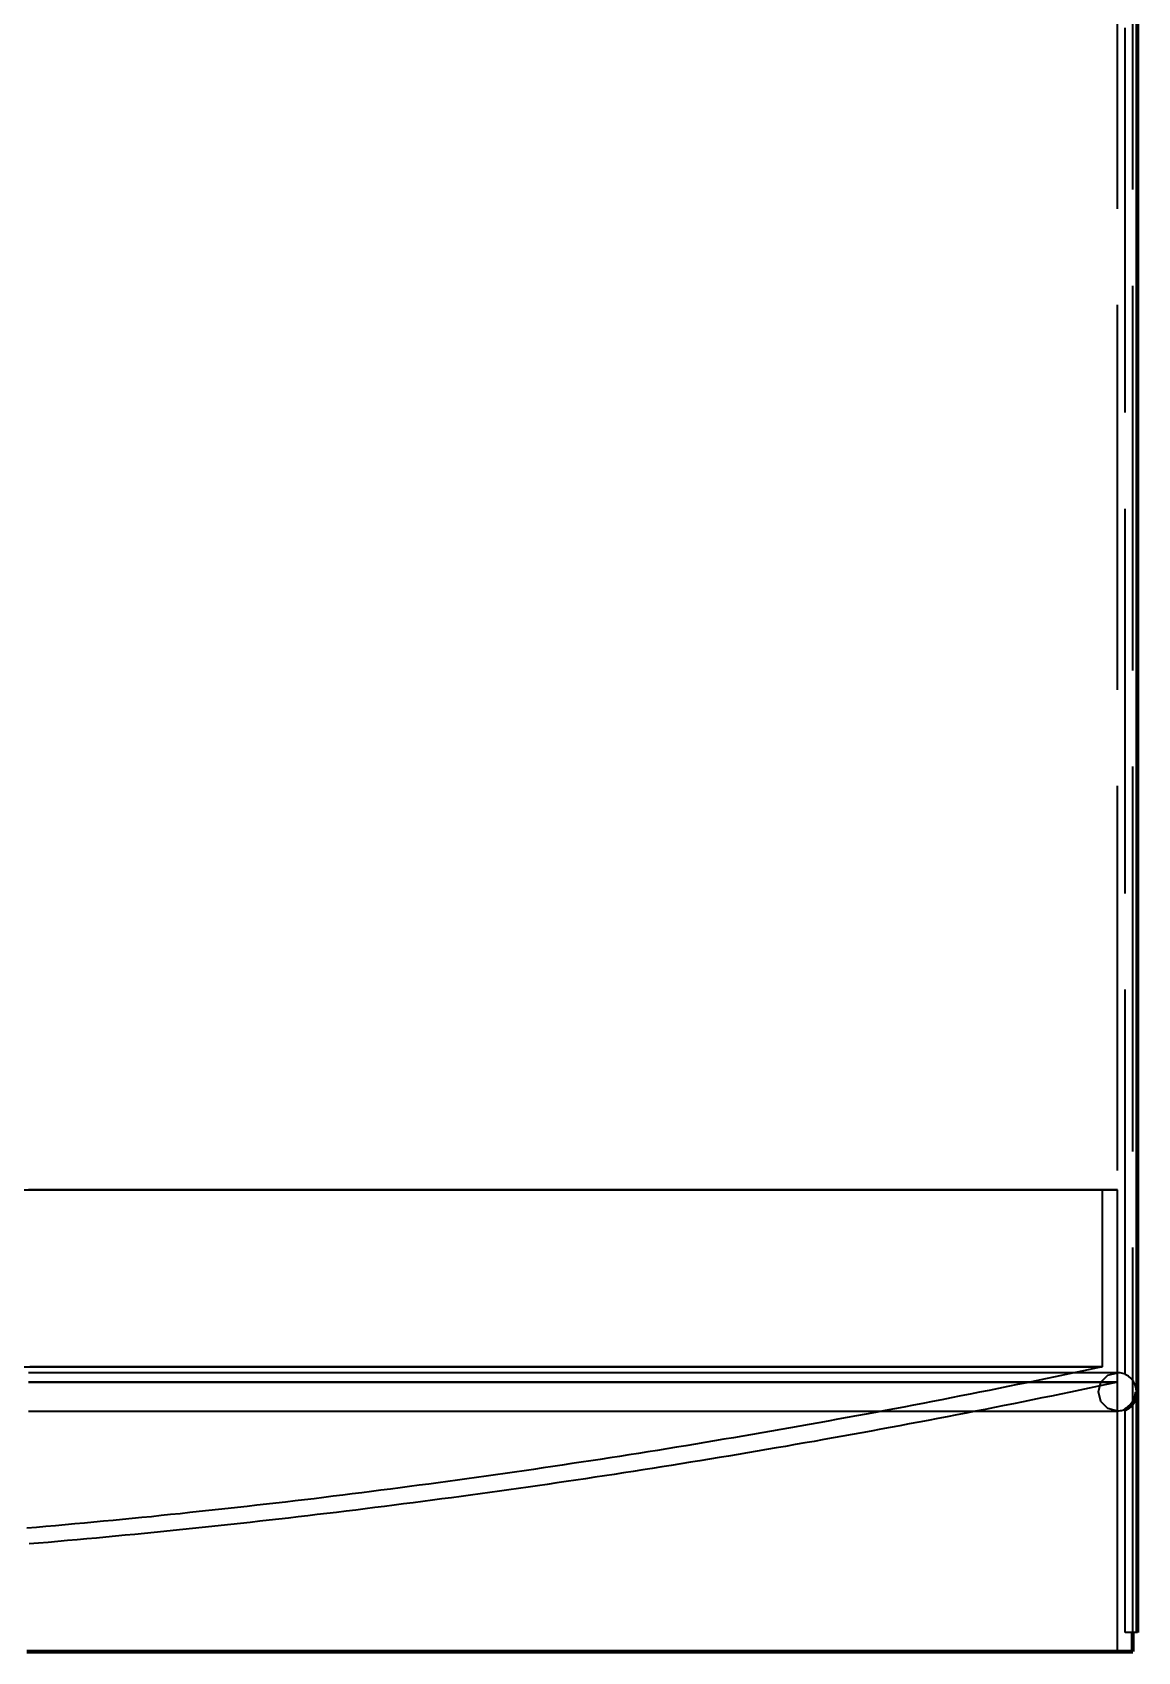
# Model space of a CAD drawing. Header units: millimetres. Extents: x 0 to 2208, y 0 to 420.
# Drawn here: x 196.38 to 207.88, y 123.34 to 140.17 of the extents above; entities that cross this region are included whole.
import ezdxf

# ---------------------------------------------------------------- set-up
doc = ezdxf.new("R2010")
doc.units = ezdxf.units.MM
doc.linetypes.add('IRAM-E-TRAZOS', pattern=[5, 4, -1])
doc.layers.add('01-VISIBLE', color=7, linetype='CONTINUOUS', lineweight=70)
doc.layers.add('02-OCULTA', color=4, linetype='IRAM-E-TRAZOS', lineweight=35)

msp = doc.modelspace()

# ---------------------------------------------------------------- linework, layer by layer
at = {"layer": '01-VISIBLE'}
for p, q in [((207.875, 123.535), (207.875, 147.502)), ((207.827, 123.335), (207.827, 123.535))]:
    msp.add_line(p, q, dxfattribs=at)
for points in [[(207.747, 125.853), (207.78, 125.872), (207.809, 125.897), (207.833, 125.927), (207.85, 125.961), (207.861, 125.997), (207.865, 126.035)], [(196.327, 123.335), (196.427, 123.335), (196.527, 123.335), (196.627, 123.335), (196.727, 123.335), (196.827, 123.335), (196.927, 123.335), (197.027, 123.335), (197.127, 123.335), (197.227, 123.335), (197.327, 123.335), (197.427, 123.335), (197.527, 123.335), (197.627, 123.335), (197.727, 123.335), (197.827, 123.335), (197.927, 123.335), (198.027, 123.335), (198.127, 123.335), (198.227, 123.335), (198.327, 123.335), (198.427, 123.335), (198.527, 123.335), (198.627, 123.335), (198.727, 123.335), (198.827, 123.335), (198.927, 123.335), (199.027, 123.335), (199.127, 123.335), (199.227, 123.335), (199.327, 123.335), (199.427, 123.335), (199.527, 123.335), (199.627, 123.335), (199.727, 123.335), (199.827, 123.335), (199.927, 123.335), (200.027, 123.335), (200.127, 123.335), (200.227, 123.335), (200.327, 123.335), (200.427, 123.335), (200.527, 123.335), (200.627, 123.335), (200.727, 123.335), (200.827, 123.335), (200.927, 123.335), (201.027, 123.335), (201.127, 123.335), (201.227, 123.335), (201.327, 123.335), (201.427, 123.335), (201.527, 123.335), (201.627, 123.335), (201.727, 123.335), (201.827, 123.335), (201.927, 123.335), (202.027, 123.335), (202.127, 123.335), (202.227, 123.335), (202.327, 123.335), (202.427, 123.335), (202.527, 123.335), (202.627, 123.335), (202.727, 123.335), (202.827, 123.335), (202.927, 123.335), (203.027, 123.335), (203.127, 123.335), (203.227, 123.335), (203.327, 123.335), (203.427, 123.335), (203.527, 123.335), (203.627, 123.335), (203.727, 123.335), (203.827, 123.335), (203.927, 123.335), (204.027, 123.335), (204.127, 123.335), (204.227, 123.335), (204.327, 123.335), (204.427, 123.335), (204.527, 123.335), (204.627, 123.335), (204.727, 123.335), (204.827, 123.335), (204.927, 123.335), (205.027, 123.335), (205.127, 123.335), (205.227, 123.335), (205.327, 123.335), (205.427, 123.335), (205.527, 123.335), (205.627, 123.335), (205.727, 123.335), (205.827, 123.335), (205.927, 123.335), (206.027, 123.335), (206.127, 123.335), (206.227, 123.335), (206.327, 123.335), (206.427, 123.335), (206.527, 123.335), (206.627, 123.335), (206.727, 123.335), (206.827, 123.335), (206.927, 123.335), (207.027, 123.335), (207.127, 123.335), (207.227, 123.335), (207.327, 123.335), (207.427, 123.335), (207.527, 123.335), (207.627, 123.335), (207.727, 123.335), (207.827, 123.335)]]:
    msp.add_lwpolyline(points, dxfattribs=at)
at = {"layer": '02-OCULTA'}
for p, q in [((207.667, 123.335), (207.667, 217.535)), ((207.747, 126.217), (207.747, 217.335)), ((207.747, 126.217), (207.747, 217.335)), ((207.827, 123.535), (207.827, 217.335)), ((207.875, 123.535), (207.875, 217.335)), ((207.507, 128.135), (207.507, 126.295)), ((207.667, 126.135), (207.667, 128.135)), ((207.747, 123.535), (207.747, 125.853)), ((207.747, 123.535), (207.747, 125.853)), ((207.875, 123.535), (207.747, 123.535)), ((207.875, 123.535), (207.747, 123.535))]:
    msp.add_line(p, q, dxfattribs=at)
for points in [[(196.289, 128.135), (196.389, 128.135), (196.489, 128.135), (196.589, 128.135), (196.69, 128.135), (196.79, 128.135), (196.89, 128.135), (196.99, 128.135), (197.09, 128.135), (197.19, 128.135), (197.291, 128.135), (197.391, 128.135), (197.491, 128.135), (197.591, 128.135), (197.691, 128.135), (197.791, 128.135), (197.892, 128.135), (197.992, 128.135), (198.092, 128.135), (198.192, 128.135), (198.292, 128.135), (198.392, 128.135), (198.493, 128.135), (198.593, 128.135), (198.693, 128.135), (198.793, 128.135), (198.893, 128.135), (198.993, 128.135), (199.093, 128.135), (199.194, 128.135), (199.294, 128.135), (199.394, 128.135), (199.494, 128.135), (199.594, 128.135), (199.694, 128.135), (199.795, 128.135), (199.895, 128.135), (199.995, 128.135), (200.095, 128.135), (200.195, 128.135), (200.295, 128.135), (200.396, 128.135), (200.496, 128.135), (200.596, 128.135), (200.696, 128.135), (200.796, 128.135), (200.896, 128.135), (200.997, 128.135), (201.097, 128.135), (201.197, 128.135), (201.297, 128.135), (201.397, 128.135), (201.497, 128.135), (201.598, 128.135), (201.698, 128.135), (201.798, 128.135), (201.898, 128.135), (201.998, 128.135), (202.098, 128.135), (202.198, 128.135), (202.299, 128.135), (202.399, 128.135), (202.499, 128.135), (202.599, 128.135), (202.699, 128.135), (202.799, 128.135), (202.9, 128.135), (203, 128.135), (203.1, 128.135), (203.2, 128.135), (203.3, 128.135), (203.4, 128.135), (203.501, 128.135), (203.601, 128.135), (203.701, 128.135), (203.801, 128.135), (203.901, 128.135), (204.001, 128.135), (204.102, 128.135), (204.202, 128.135), (204.302, 128.135), (204.402, 128.135), (204.502, 128.135), (204.602, 128.135), (204.702, 128.135), (204.803, 128.135), (204.903, 128.135), (205.003, 128.135), (205.103, 128.135), (205.203, 128.135), (205.303, 128.135), (205.404, 128.135), (205.504, 128.135), (205.604, 128.135), (205.704, 128.135), (205.804, 128.135), (205.904, 128.135), (206.005, 128.135), (206.105, 128.135), (206.205, 128.135), (206.305, 128.135), (206.405, 128.135), (206.505, 128.135), (206.606, 128.135), (206.706, 128.135), (206.806, 128.135), (206.906, 128.135), (207.006, 128.135), (207.106, 128.135), (207.207, 128.135), (207.307, 128.135), (207.407, 128.135), (207.507, 128.135)], [(196.343, 128.135), (196.443, 128.135), (196.543, 128.135), (196.644, 128.135), (196.744, 128.135), (196.844, 128.135), (196.944, 128.135), (197.044, 128.135), (197.145, 128.135), (197.245, 128.135), (197.345, 128.135), (197.445, 128.135), (197.546, 128.135), (197.646, 128.135), (197.746, 128.135), (197.846, 128.135), (197.946, 128.135), (198.047, 128.135), (198.147, 128.135), (198.247, 128.135), (198.347, 128.135), (198.447, 128.135), (198.548, 128.135), (198.648, 128.135), (198.748, 128.135), (198.848, 128.135), (198.948, 128.135), (199.049, 128.135), (199.149, 128.135), (199.249, 128.135), (199.349, 128.135), (199.45, 128.135), (199.55, 128.135), (199.65, 128.135), (199.75, 128.135), (199.85, 128.135), (199.951, 128.135), (200.051, 128.135), (200.151, 128.135), (200.251, 128.135), (200.351, 128.135), (200.452, 128.135), (200.552, 128.135), (200.652, 128.135), (200.752, 128.135), (200.853, 128.135), (200.953, 128.135), (201.053, 128.135), (201.153, 128.135), (201.253, 128.135), (201.354, 128.135), (201.454, 128.135), (201.554, 128.135), (201.654, 128.135), (201.754, 128.135), (201.855, 128.135), (201.955, 128.135), (202.055, 128.135), (202.155, 128.135), (202.256, 128.135), (202.356, 128.135), (202.456, 128.135), (202.556, 128.135), (202.656, 128.135), (202.757, 128.135), (202.857, 128.135), (202.957, 128.135), (203.057, 128.135), (203.157, 128.135), (203.258, 128.135), (203.358, 128.135), (203.458, 128.135), (203.558, 128.135), (203.658, 128.135), (203.759, 128.135), (203.859, 128.135), (203.959, 128.135), (204.059, 128.135), (204.16, 128.135), (204.26, 128.135), (204.36, 128.135), (204.46, 128.135), (204.56, 128.135), (204.661, 128.135), (204.761, 128.135), (204.861, 128.135), (204.961, 128.135), (205.061, 128.135), (205.162, 128.135), (205.262, 128.135), (205.362, 128.135), (205.462, 128.135), (205.563, 128.135), (205.663, 128.135), (205.763, 128.135), (205.863, 128.135), (205.963, 128.135), (206.064, 128.135), (206.164, 128.135), (206.264, 128.135), (206.364, 128.135), (206.464, 128.135), (206.565, 128.135), (206.665, 128.135), (206.765, 128.135), (206.865, 128.135), (206.966, 128.135), (207.066, 128.135), (207.166, 128.135), (207.266, 128.135), (207.366, 128.135), (207.467, 128.135), (207.567, 128.135), (207.667, 128.135)], [(207.667, 128.135), (207.567, 128.135), (207.467, 128.135), (207.366, 128.135), (207.266, 128.135), (207.166, 128.135), (207.066, 128.135), (206.966, 128.135), (206.865, 128.135), (206.765, 128.135), (206.665, 128.135), (206.565, 128.135), (206.464, 128.135), (206.364, 128.135), (206.264, 128.135), (206.164, 128.135), (206.064, 128.135), (205.963, 128.135), (205.863, 128.135), (205.763, 128.135), (205.663, 128.135), (205.563, 128.135), (205.462, 128.135), (205.362, 128.135), (205.262, 128.135), (205.162, 128.135), (205.061, 128.135), (204.961, 128.135), (204.861, 128.135), (204.761, 128.135), (204.661, 128.135), (204.56, 128.135), (204.46, 128.135), (204.36, 128.135), (204.26, 128.135), (204.16, 128.135), (204.059, 128.135), (203.959, 128.135), (203.859, 128.135), (203.759, 128.135), (203.658, 128.135), (203.558, 128.135), (203.458, 128.135), (203.358, 128.135), (203.258, 128.135), (203.157, 128.135), (203.057, 128.135), (202.957, 128.135), (202.857, 128.135), (202.757, 128.135), (202.656, 128.135), (202.556, 128.135), (202.456, 128.135), (202.356, 128.135), (202.256, 128.135), (202.155, 128.135), (202.055, 128.135), (201.955, 128.135), (201.855, 128.135), (201.754, 128.135), (201.654, 128.135), (201.554, 128.135), (201.454, 128.135), (201.354, 128.135), (201.253, 128.135), (201.153, 128.135), (201.053, 128.135), (200.953, 128.135), (200.853, 128.135), (200.752, 128.135), (200.652, 128.135), (200.552, 128.135), (200.452, 128.135), (200.351, 128.135), (200.251, 128.135), (200.151, 128.135), (200.051, 128.135), (199.951, 128.135), (199.85, 128.135), (199.75, 128.135), (199.65, 128.135), (199.55, 128.135), (199.45, 128.135), (199.349, 128.135), (199.249, 128.135), (199.149, 128.135), (199.049, 128.135), (198.948, 128.135), (198.848, 128.135), (198.748, 128.135), (198.648, 128.135), (198.548, 128.135), (198.447, 128.135), (198.347, 128.135), (198.247, 128.135), (198.147, 128.135), (198.047, 128.135), (197.946, 128.135), (197.846, 128.135), (197.746, 128.135), (197.646, 128.135), (197.546, 128.135), (197.445, 128.135), (197.345, 128.135), (197.245, 128.135), (197.145, 128.135), (197.044, 128.135), (196.944, 128.135), (196.844, 128.135), (196.744, 128.135), (196.644, 128.135), (196.543, 128.135), (196.443, 128.135), (196.343, 128.135)], [(207.507, 128.135), (207.407, 128.135), (207.306, 128.135), (207.206, 128.135), (207.105, 128.135), (207.005, 128.135), (206.904, 128.135), (206.804, 128.135), (206.704, 128.135), (206.603, 128.135), (206.503, 128.135), (206.402, 128.135), (206.302, 128.135), (206.201, 128.135), (206.101, 128.135), (206.001, 128.135), (205.9, 128.135), (205.8, 128.135), (205.699, 128.135), (205.599, 128.135), (205.498, 128.135), (205.398, 128.135), (205.298, 128.135), (205.197, 128.135), (205.097, 128.135), (204.996, 128.135), (204.896, 128.135), (204.795, 128.135), (204.695, 128.135), (204.595, 128.135), (204.494, 128.135), (204.394, 128.135), (204.293, 128.135), (204.193, 128.135), (204.092, 128.135), (203.992, 128.135), (203.892, 128.135), (203.791, 128.135), (203.691, 128.135), (203.59, 128.135), (203.49, 128.135), (203.389, 128.135), (203.289, 128.135), (203.189, 128.135), (203.088, 128.135), (202.988, 128.135), (202.887, 128.135), (202.787, 128.135), (202.686, 128.135), (202.586, 128.135), (202.485, 128.135), (202.385, 128.135), (202.285, 128.135), (202.184, 128.135), (202.084, 128.135), (201.983, 128.135), (201.883, 128.135), (201.782, 128.135), (201.682, 128.135), (201.582, 128.135), (201.481, 128.135), (201.381, 128.135), (201.28, 128.135), (201.18, 128.135), (201.079, 128.135), (200.979, 128.135), (200.879, 128.135), (200.778, 128.135), (200.678, 128.135), (200.577, 128.135), (200.477, 128.135), (200.376, 128.135), (200.276, 128.135), (200.176, 128.135), (200.075, 128.135), (199.975, 128.135), (199.874, 128.135), (199.774, 128.135), (199.673, 128.135), (199.573, 128.135), (199.473, 128.135), (199.372, 128.135), (199.272, 128.135), (199.171, 128.135), (199.071, 128.135), (198.97, 128.135), (198.87, 128.135), (198.77, 128.135), (198.669, 128.135), (198.569, 128.135), (198.468, 128.135), (198.368, 128.135), (198.267, 128.135), (198.167, 128.135), (198.067, 128.135), (197.966, 128.135), (197.866, 128.135), (197.765, 128.135), (197.665, 128.135), (197.564, 128.135), (197.464, 128.135), (197.364, 128.135), (197.263, 128.135), (197.163, 128.135), (197.062, 128.135), (196.962, 128.135), (196.861, 128.135), (196.761, 128.135), (196.661, 128.135), (196.56, 128.135), (196.46, 128.135), (196.359, 128.135)], [(196.289, 126.295), (196.389, 126.295), (196.489, 126.295), (196.589, 126.295), (196.69, 126.295), (196.79, 126.295), (196.89, 126.295), (196.99, 126.295), (197.09, 126.295), (197.19, 126.295), (197.291, 126.295), (197.391, 126.295), (197.491, 126.295), (197.591, 126.295), (197.691, 126.295), (197.791, 126.295), (197.892, 126.295), (197.992, 126.295), (198.092, 126.295), (198.192, 126.295), (198.292, 126.295), (198.392, 126.295), (198.493, 126.295), (198.593, 126.295), (198.693, 126.295), (198.793, 126.295), (198.893, 126.295), (198.993, 126.295), (199.093, 126.295), (199.194, 126.295), (199.294, 126.295), (199.394, 126.295), (199.494, 126.295), (199.594, 126.295), (199.694, 126.295), (199.795, 126.295), (199.895, 126.295), (199.995, 126.295), (200.095, 126.295), (200.195, 126.295), (200.295, 126.295), (200.396, 126.295), (200.496, 126.295), (200.596, 126.295), (200.696, 126.295), (200.796, 126.295), (200.896, 126.295), (200.997, 126.295), (201.097, 126.295), (201.197, 126.295), (201.297, 126.295), (201.397, 126.295), (201.497, 126.295), (201.598, 126.295), (201.698, 126.295), (201.798, 126.295), (201.898, 126.295), (201.998, 126.295), (202.098, 126.295), (202.198, 126.295), (202.299, 126.295), (202.399, 126.295), (202.499, 126.295), (202.599, 126.295), (202.699, 126.295), (202.799, 126.295), (202.9, 126.295), (203, 126.295), (203.1, 126.295), (203.2, 126.295), (203.3, 126.295), (203.4, 126.295), (203.501, 126.295), (203.601, 126.295), (203.701, 126.295), (203.801, 126.295), (203.901, 126.295), (204.001, 126.295), (204.102, 126.295), (204.202, 126.295), (204.302, 126.295), (204.402, 126.295), (204.502, 126.295), (204.602, 126.295), (204.702, 126.295), (204.803, 126.295), (204.903, 126.295), (205.003, 126.295), (205.103, 126.295), (205.203, 126.295), (205.303, 126.295), (205.404, 126.295), (205.504, 126.295), (205.604, 126.295), (205.704, 126.295), (205.804, 126.295), (205.904, 126.295), (206.005, 126.295), (206.105, 126.295), (206.205, 126.295), (206.305, 126.295), (206.405, 126.295), (206.505, 126.295), (206.606, 126.295), (206.706, 126.295), (206.806, 126.295), (206.906, 126.295), (207.006, 126.295), (207.106, 126.295), (207.207, 126.295), (207.307, 126.295), (207.407, 126.295), (207.507, 126.295)], [(207.507, 126.295), (207.409, 126.274), (207.311, 126.253), (207.213, 126.233), (207.115, 126.212), (207.017, 126.192), (206.919, 126.171), (206.821, 126.151), (206.723, 126.131), (206.625, 126.111), (206.527, 126.091), (206.429, 126.071), (206.331, 126.051), (206.232, 126.031), (206.134, 126.012), (206.036, 125.993), (205.938, 125.973), (205.84, 125.954), (205.741, 125.935), (205.643, 125.916), (205.545, 125.897), (205.446, 125.878), (205.348, 125.86), (205.25, 125.841), (205.151, 125.822), (205.053, 125.804), (204.954, 125.786), (204.856, 125.768), (204.757, 125.75), (204.659, 125.732), (204.56, 125.714), (204.462, 125.696), (204.363, 125.679), (204.265, 125.661), (204.166, 125.644), (204.068, 125.626), (203.969, 125.609), (203.87, 125.592), (203.772, 125.575), (203.673, 125.558), (203.574, 125.542), (203.475, 125.525), (203.377, 125.508), (203.278, 125.492), (203.179, 125.476), (203.08, 125.46), (202.982, 125.443), (202.883, 125.427), (202.784, 125.412), (202.685, 125.396), (202.586, 125.38), (202.487, 125.365), (202.388, 125.349), (202.289, 125.334), (202.19, 125.319), (202.091, 125.304), (201.992, 125.289), (201.893, 125.274), (201.794, 125.259), (201.695, 125.244), (201.596, 125.23), (201.497, 125.215), (201.398, 125.201), (201.299, 125.187), (201.2, 125.173), (201.101, 125.159), (201.002, 125.145), (200.903, 125.131), (200.803, 125.117), (200.704, 125.104), (200.605, 125.09), (200.506, 125.077), (200.407, 125.064), (200.307, 125.051), (200.208, 125.037), (200.109, 125.025), (200.009, 125.012), (199.91, 124.999), (199.811, 124.987), (199.711, 124.974), (199.612, 124.962), (199.513, 124.95), (199.413, 124.937), (199.314, 124.925), (199.215, 124.914), (199.115, 124.902), (199.016, 124.89), (198.916, 124.879), (198.817, 124.867), (198.717, 124.856), (198.618, 124.845), (198.518, 124.833), (198.419, 124.822), (198.319, 124.812), (198.22, 124.801), (198.12, 124.79), (198.021, 124.78), (197.921, 124.769), (197.822, 124.759), (197.722, 124.749), (197.622, 124.738), (197.523, 124.728), (197.423, 124.719), (197.323, 124.709), (197.224, 124.699), (197.124, 124.69), (197.024, 124.68), (196.925, 124.671), (196.825, 124.662), (196.725, 124.653), (196.626, 124.644), (196.526, 124.635), (196.426, 124.626), (196.326, 124.617)], [(207.507, 126.295), (207.407, 126.295), (207.306, 126.295), (207.206, 126.295), (207.105, 126.295), (207.005, 126.295), (206.904, 126.295), (206.804, 126.295), (206.704, 126.295), (206.603, 126.295), (206.503, 126.295), (206.402, 126.295), (206.302, 126.295), (206.201, 126.295), (206.101, 126.295), (206.001, 126.295), (205.9, 126.295), (205.8, 126.295), (205.699, 126.295), (205.599, 126.295), (205.498, 126.295), (205.398, 126.295), (205.298, 126.295), (205.197, 126.295), (205.097, 126.295), (204.996, 126.295), (204.896, 126.295), (204.795, 126.295), (204.695, 126.295), (204.595, 126.295), (204.494, 126.295), (204.394, 126.295), (204.293, 126.295), (204.193, 126.295), (204.092, 126.295), (203.992, 126.295), (203.892, 126.295), (203.791, 126.295), (203.691, 126.295), (203.59, 126.295), (203.49, 126.295), (203.389, 126.295), (203.289, 126.295), (203.189, 126.295), (203.088, 126.295), (202.988, 126.295), (202.887, 126.295), (202.787, 126.295), (202.686, 126.295), (202.586, 126.295), (202.485, 126.295), (202.385, 126.295), (202.285, 126.295), (202.184, 126.295), (202.084, 126.295), (201.983, 126.295), (201.883, 126.295), (201.782, 126.295), (201.682, 126.295), (201.582, 126.295), (201.481, 126.295), (201.381, 126.295), (201.28, 126.295), (201.18, 126.295), (201.079, 126.295), (200.979, 126.295), (200.879, 126.295), (200.778, 126.295), (200.678, 126.295), (200.577, 126.295), (200.477, 126.295), (200.376, 126.295), (200.276, 126.295), (200.176, 126.295), (200.075, 126.295), (199.975, 126.295), (199.874, 126.295), (199.774, 126.295), (199.673, 126.295), (199.573, 126.295), (199.473, 126.295), (199.372, 126.295), (199.272, 126.295), (199.171, 126.295), (199.071, 126.295), (198.97, 126.295), (198.87, 126.295), (198.77, 126.295), (198.669, 126.295), (198.569, 126.295), (198.468, 126.295), (198.368, 126.295), (198.267, 126.295), (198.167, 126.295), (198.067, 126.295), (197.966, 126.295), (197.866, 126.295), (197.765, 126.295), (197.665, 126.295), (197.564, 126.295), (197.464, 126.295), (197.364, 126.295), (197.263, 126.295), (197.163, 126.295), (197.062, 126.295), (196.962, 126.295), (196.861, 126.295), (196.761, 126.295), (196.661, 126.295), (196.56, 126.295), (196.46, 126.295), (196.359, 126.295)], [(207.667, 126.235), (207.567, 126.235), (207.467, 126.235), (207.366, 126.235), (207.266, 126.235), (207.166, 126.235), (207.066, 126.235), (206.966, 126.235), (206.865, 126.235), (206.765, 126.235), (206.665, 126.235), (206.565, 126.235), (206.464, 126.235), (206.364, 126.235), (206.264, 126.235), (206.164, 126.235), (206.064, 126.235), (205.963, 126.235), (205.863, 126.235), (205.763, 126.235), (205.663, 126.235), (205.563, 126.235), (205.462, 126.235), (205.362, 126.235), (205.262, 126.235), (205.162, 126.235), (205.061, 126.235), (204.961, 126.235), (204.861, 126.235), (204.761, 126.235), (204.661, 126.235), (204.56, 126.235), (204.46, 126.235), (204.36, 126.235), (204.26, 126.235), (204.16, 126.235), (204.059, 126.235), (203.959, 126.235), (203.859, 126.235), (203.759, 126.235), (203.658, 126.235), (203.558, 126.235), (203.458, 126.235), (203.358, 126.235), (203.258, 126.235), (203.157, 126.235), (203.057, 126.235), (202.957, 126.235), (202.857, 126.235), (202.757, 126.235), (202.656, 126.235), (202.556, 126.235), (202.456, 126.235), (202.356, 126.235), (202.256, 126.235), (202.155, 126.235), (202.055, 126.235), (201.955, 126.235), (201.855, 126.235), (201.754, 126.235), (201.654, 126.235), (201.554, 126.235), (201.454, 126.235), (201.354, 126.235), (201.253, 126.235), (201.153, 126.235), (201.053, 126.235), (200.953, 126.235), (200.853, 126.235), (200.752, 126.235), (200.652, 126.235), (200.552, 126.235), (200.452, 126.235), (200.351, 126.235), (200.251, 126.235), (200.151, 126.235), (200.051, 126.235), (199.951, 126.235), (199.85, 126.235), (199.75, 126.235), (199.65, 126.235), (199.55, 126.235), (199.45, 126.235), (199.349, 126.235), (199.249, 126.235), (199.149, 126.235), (199.049, 126.235), (198.948, 126.235), (198.848, 126.235), (198.748, 126.235), (198.648, 126.235), (198.548, 126.235), (198.447, 126.235), (198.347, 126.235), (198.247, 126.235), (198.147, 126.235), (198.047, 126.235), (197.946, 126.235), (197.846, 126.235), (197.746, 126.235), (197.646, 126.235), (197.546, 126.235), (197.445, 126.235), (197.345, 126.235), (197.245, 126.235), (197.145, 126.235), (197.044, 126.235), (196.944, 126.235), (196.844, 126.235), (196.744, 126.235), (196.644, 126.235), (196.543, 126.235), (196.443, 126.235), (196.343, 126.235)], [(207.667, 126.235), (207.567, 126.235), (207.467, 126.235), (207.366, 126.235), (207.266, 126.235), (207.166, 126.235), (207.066, 126.235), (206.966, 126.235), (206.865, 126.235), (206.765, 126.235), (206.665, 126.235), (206.565, 126.235), (206.464, 126.235), (206.364, 126.235), (206.264, 126.235), (206.164, 126.235), (206.064, 126.235), (205.963, 126.235), (205.863, 126.235), (205.763, 126.235), (205.663, 126.235), (205.563, 126.235), (205.462, 126.235), (205.362, 126.235), (205.262, 126.235), (205.162, 126.235), (205.061, 126.235), (204.961, 126.235), (204.861, 126.235), (204.761, 126.235), (204.661, 126.235), (204.56, 126.235), (204.46, 126.235), (204.36, 126.235), (204.26, 126.235), (204.16, 126.235), (204.059, 126.235), (203.959, 126.235), (203.859, 126.235), (203.759, 126.235), (203.658, 126.235), (203.558, 126.235), (203.458, 126.235), (203.358, 126.235), (203.258, 126.235), (203.157, 126.235), (203.057, 126.235), (202.957, 126.235), (202.857, 126.235), (202.757, 126.235), (202.656, 126.235), (202.556, 126.235), (202.456, 126.235), (202.356, 126.235), (202.256, 126.235), (202.155, 126.235), (202.055, 126.235), (201.955, 126.235), (201.855, 126.235), (201.754, 126.235), (201.654, 126.235), (201.554, 126.235), (201.454, 126.235), (201.354, 126.235), (201.253, 126.235), (201.153, 126.235), (201.053, 126.235), (200.953, 126.235), (200.853, 126.235), (200.752, 126.235), (200.652, 126.235), (200.552, 126.235), (200.452, 126.235), (200.351, 126.235), (200.251, 126.235), (200.151, 126.235), (200.051, 126.235), (199.951, 126.235), (199.85, 126.235), (199.75, 126.235), (199.65, 126.235), (199.55, 126.235), (199.45, 126.235), (199.349, 126.235), (199.249, 126.235), (199.149, 126.235), (199.049, 126.235), (198.948, 126.235), (198.848, 126.235), (198.748, 126.235), (198.648, 126.235), (198.548, 126.235), (198.447, 126.235), (198.347, 126.235), (198.247, 126.235), (198.147, 126.235), (198.047, 126.235), (197.946, 126.235), (197.846, 126.235), (197.746, 126.235), (197.646, 126.235), (197.546, 126.235), (197.445, 126.235), (197.345, 126.235), (197.245, 126.235), (197.145, 126.235), (197.044, 126.235), (196.944, 126.235), (196.844, 126.235), (196.744, 126.235), (196.644, 126.235), (196.543, 126.235), (196.443, 126.235), (196.343, 126.235)], [(196.343, 126.135), (196.443, 126.135), (196.543, 126.135), (196.644, 126.135), (196.744, 126.135), (196.844, 126.135), (196.944, 126.135), (197.044, 126.135), (197.145, 126.135), (197.245, 126.135), (197.345, 126.135), (197.445, 126.135), (197.546, 126.135), (197.646, 126.135), (197.746, 126.135), (197.846, 126.135), (197.946, 126.135), (198.047, 126.135), (198.147, 126.135), (198.247, 126.135), (198.347, 126.135), (198.447, 126.135), (198.548, 126.135), (198.648, 126.135), (198.748, 126.135), (198.848, 126.135), (198.948, 126.135), (199.049, 126.135), (199.149, 126.135), (199.249, 126.135), (199.349, 126.135), (199.45, 126.135), (199.55, 126.135), (199.65, 126.135), (199.75, 126.135), (199.85, 126.135), (199.951, 126.135), (200.051, 126.135), (200.151, 126.135), (200.251, 126.135), (200.351, 126.135), (200.452, 126.135), (200.552, 126.135), (200.652, 126.135), (200.752, 126.135), (200.853, 126.135), (200.953, 126.135), (201.053, 126.135), (201.153, 126.135), (201.253, 126.135), (201.354, 126.135), (201.454, 126.135), (201.554, 126.135), (201.654, 126.135), (201.754, 126.135), (201.855, 126.135), (201.955, 126.135), (202.055, 126.135), (202.155, 126.135), (202.256, 126.135), (202.356, 126.135), (202.456, 126.135), (202.556, 126.135), (202.656, 126.135), (202.757, 126.135), (202.857, 126.135), (202.957, 126.135), (203.057, 126.135), (203.157, 126.135), (203.258, 126.135), (203.358, 126.135), (203.458, 126.135), (203.558, 126.135), (203.658, 126.135), (203.759, 126.135), (203.859, 126.135), (203.959, 126.135), (204.059, 126.135), (204.16, 126.135), (204.26, 126.135), (204.36, 126.135), (204.46, 126.135), (204.56, 126.135), (204.661, 126.135), (204.761, 126.135), (204.861, 126.135), (204.961, 126.135), (205.061, 126.135), (205.162, 126.135), (205.262, 126.135), (205.362, 126.135), (205.462, 126.135), (205.563, 126.135), (205.663, 126.135), (205.763, 126.135), (205.863, 126.135), (205.963, 126.135), (206.064, 126.135), (206.164, 126.135), (206.264, 126.135), (206.364, 126.135), (206.464, 126.135), (206.565, 126.135), (206.665, 126.135), (206.765, 126.135), (206.865, 126.135), (206.966, 126.135), (207.066, 126.135), (207.166, 126.135), (207.266, 126.135), (207.366, 126.135), (207.467, 126.135), (207.567, 126.135), (207.667, 126.135)], [(207.667, 126.135), (207.567, 126.135), (207.467, 126.135), (207.366, 126.135), (207.266, 126.135), (207.166, 126.135), (207.066, 126.135), (206.966, 126.135), (206.865, 126.135), (206.765, 126.135), (206.665, 126.135), (206.565, 126.135), (206.464, 126.135), (206.364, 126.135), (206.264, 126.135), (206.164, 126.135), (206.064, 126.135), (205.963, 126.135), (205.863, 126.135), (205.763, 126.135), (205.663, 126.135), (205.563, 126.135), (205.462, 126.135), (205.362, 126.135), (205.262, 126.135), (205.162, 126.135), (205.061, 126.135), (204.961, 126.135), (204.861, 126.135), (204.761, 126.135), (204.661, 126.135), (204.56, 126.135), (204.46, 126.135), (204.36, 126.135), (204.26, 126.135), (204.16, 126.135), (204.059, 126.135), (203.959, 126.135), (203.859, 126.135), (203.759, 126.135), (203.658, 126.135), (203.558, 126.135), (203.458, 126.135), (203.358, 126.135), (203.258, 126.135), (203.157, 126.135), (203.057, 126.135), (202.957, 126.135), (202.857, 126.135), (202.757, 126.135), (202.656, 126.135), (202.556, 126.135), (202.456, 126.135), (202.356, 126.135), (202.256, 126.135), (202.155, 126.135), (202.055, 126.135), (201.955, 126.135), (201.855, 126.135), (201.754, 126.135), (201.654, 126.135), (201.554, 126.135), (201.454, 126.135), (201.354, 126.135), (201.253, 126.135), (201.153, 126.135), (201.053, 126.135), (200.953, 126.135), (200.853, 126.135), (200.752, 126.135), (200.652, 126.135), (200.552, 126.135), (200.452, 126.135), (200.351, 126.135), (200.251, 126.135), (200.151, 126.135), (200.051, 126.135), (199.951, 126.135), (199.85, 126.135), (199.75, 126.135), (199.65, 126.135), (199.55, 126.135), (199.45, 126.135), (199.349, 126.135), (199.249, 126.135), (199.149, 126.135), (199.049, 126.135), (198.948, 126.135), (198.848, 126.135), (198.748, 126.135), (198.648, 126.135), (198.548, 126.135), (198.447, 126.135), (198.347, 126.135), (198.247, 126.135), (198.147, 126.135), (198.047, 126.135), (197.946, 126.135), (197.846, 126.135), (197.746, 126.135), (197.646, 126.135), (197.546, 126.135), (197.445, 126.135), (197.345, 126.135), (197.245, 126.135), (197.145, 126.135), (197.044, 126.135), (196.944, 126.135), (196.844, 126.135), (196.744, 126.135), (196.644, 126.135), (196.543, 126.135), (196.443, 126.135), (196.343, 126.135)], [(207.667, 126.135), (207.569, 126.114), (207.47, 126.094), (207.372, 126.073), (207.274, 126.053), (207.176, 126.032), (207.077, 126.012), (206.979, 125.992), (206.88, 125.972), (206.782, 125.952), (206.684, 125.932), (206.585, 125.912), (206.487, 125.892), (206.388, 125.873), (206.29, 125.853), (206.191, 125.834), (206.092, 125.815), (205.994, 125.796), (205.895, 125.777), (205.797, 125.758), (205.698, 125.739), (205.599, 125.72), (205.501, 125.702), (205.402, 125.683), (205.303, 125.665), (205.204, 125.646), (205.106, 125.628), (205.007, 125.61), (204.908, 125.592), (204.809, 125.574), (204.71, 125.557), (204.612, 125.539), (204.513, 125.521), (204.414, 125.504), (204.315, 125.487), (204.216, 125.469), (204.117, 125.452), (204.018, 125.435), (203.919, 125.418), (203.82, 125.402), (203.721, 125.385), (203.622, 125.368), (203.523, 125.352), (203.424, 125.336), (203.325, 125.319), (203.225, 125.303), (203.126, 125.287), (203.027, 125.271), (202.928, 125.255), (202.829, 125.24), (202.73, 125.224), (202.63, 125.209), (202.531, 125.193), (202.432, 125.178), (202.333, 125.163), (202.233, 125.148), (202.134, 125.133), (202.035, 125.118), (201.935, 125.103), (201.836, 125.089), (201.737, 125.074), (201.637, 125.06), (201.538, 125.045), (201.438, 125.031), (201.339, 125.017), (201.24, 125.003), (201.14, 124.989), (201.041, 124.976), (200.941, 124.962), (200.842, 124.948), (200.742, 124.935), (200.643, 124.922), (200.543, 124.909), (200.443, 124.895), (200.344, 124.882), (200.244, 124.87), (200.145, 124.857), (200.045, 124.844), (199.945, 124.832), (199.846, 124.819), (199.746, 124.807), (199.646, 124.795), (199.547, 124.783), (199.447, 124.771), (199.347, 124.759), (199.247, 124.747), (199.148, 124.735), (199.048, 124.724), (198.948, 124.712), (198.848, 124.701), (198.749, 124.69), (198.649, 124.679), (198.549, 124.668), (198.449, 124.657), (198.349, 124.646), (198.249, 124.635), (198.15, 124.625), (198.05, 124.614), (197.95, 124.604), (197.85, 124.594), (197.75, 124.584), (197.65, 124.574), (197.55, 124.564), (197.45, 124.554), (197.35, 124.544), (197.25, 124.535), (197.15, 124.525), (197.05, 124.516), (196.95, 124.507), (196.85, 124.498), (196.75, 124.489), (196.65, 124.48), (196.55, 124.471), (196.45, 124.463), (196.35, 124.454)], [(207.667, 125.835), (207.567, 125.862), (207.494, 125.935), (207.467, 126.035), (207.494, 126.135), (207.567, 126.208), (207.667, 126.235)], [(207.747, 126.218), (207.734, 126.223), (207.721, 126.228), (207.708, 126.231), (207.694, 126.233), (207.681, 126.235), (207.667, 126.235)], [(207.747, 126.217), (207.747, 126.218), (207.747, 126.218), (207.747, 126.218), (207.747, 126.218), (207.747, 126.218), (207.747, 126.218)], [(207.747, 126.218), (207.747, 126.218), (207.747, 126.218), (207.747, 126.218), (207.747, 126.218), (207.747, 126.218), (207.747, 126.217)], [(207.865, 126.035), (207.861, 126.073), (207.85, 126.11), (207.833, 126.144), (207.809, 126.173), (207.78, 126.198), (207.747, 126.217)], [(207.865, 126.035), (207.861, 126.073), (207.85, 126.11), (207.833, 126.144), (207.809, 126.173), (207.78, 126.198), (207.747, 126.217)], [(207.747, 125.853), (207.78, 125.872), (207.809, 125.897), (207.833, 125.927), (207.85, 125.961), (207.861, 125.997), (207.865, 126.035)], [(196.343, 125.835), (196.443, 125.835), (196.543, 125.835), (196.644, 125.835), (196.744, 125.835), (196.844, 125.835), (196.944, 125.835), (197.044, 125.835), (197.145, 125.835), (197.245, 125.835), (197.345, 125.835), (197.445, 125.835), (197.546, 125.835), (197.646, 125.835), (197.746, 125.835), (197.846, 125.835), (197.946, 125.835), (198.047, 125.835), (198.147, 125.835), (198.247, 125.835), (198.347, 125.835), (198.447, 125.835), (198.548, 125.835), (198.648, 125.835), (198.748, 125.835), (198.848, 125.835), (198.948, 125.835), (199.049, 125.835), (199.149, 125.835), (199.249, 125.835), (199.349, 125.835), (199.45, 125.835), (199.55, 125.835), (199.65, 125.835), (199.75, 125.835), (199.85, 125.835), (199.951, 125.835), (200.051, 125.835), (200.151, 125.835), (200.251, 125.835), (200.351, 125.835), (200.452, 125.835), (200.552, 125.835), (200.652, 125.835), (200.752, 125.835), (200.853, 125.835), (200.953, 125.835), (201.053, 125.835), (201.153, 125.835), (201.253, 125.835), (201.354, 125.835), (201.454, 125.835), (201.554, 125.835), (201.654, 125.835), (201.754, 125.835), (201.855, 125.835), (201.955, 125.835), (202.055, 125.835), (202.155, 125.835), (202.256, 125.835), (202.356, 125.835), (202.456, 125.835), (202.556, 125.835), (202.656, 125.835), (202.757, 125.835), (202.857, 125.835), (202.957, 125.835), (203.057, 125.835), (203.157, 125.835), (203.258, 125.835), (203.358, 125.835), (203.458, 125.835), (203.558, 125.835), (203.658, 125.835), (203.759, 125.835), (203.859, 125.835), (203.959, 125.835), (204.059, 125.835), (204.16, 125.835), (204.26, 125.835), (204.36, 125.835), (204.46, 125.835), (204.56, 125.835), (204.661, 125.835), (204.761, 125.835), (204.861, 125.835), (204.961, 125.835), (205.061, 125.835), (205.162, 125.835), (205.262, 125.835), (205.362, 125.835), (205.462, 125.835), (205.563, 125.835), (205.663, 125.835), (205.763, 125.835), (205.863, 125.835), (205.963, 125.835), (206.064, 125.835), (206.164, 125.835), (206.264, 125.835), (206.364, 125.835), (206.464, 125.835), (206.565, 125.835), (206.665, 125.835), (206.765, 125.835), (206.865, 125.835), (206.966, 125.835), (207.066, 125.835), (207.166, 125.835), (207.266, 125.835), (207.366, 125.835), (207.467, 125.835), (207.567, 125.835), (207.667, 125.835)], [(196.343, 125.835), (196.443, 125.835), (196.543, 125.835), (196.644, 125.835), (196.744, 125.835), (196.844, 125.835), (196.944, 125.835), (197.044, 125.835), (197.145, 125.835), (197.245, 125.835), (197.345, 125.835), (197.445, 125.835), (197.546, 125.835), (197.646, 125.835), (197.746, 125.835), (197.846, 125.835), (197.946, 125.835), (198.047, 125.835), (198.147, 125.835), (198.247, 125.835), (198.347, 125.835), (198.447, 125.835), (198.548, 125.835), (198.648, 125.835), (198.748, 125.835), (198.848, 125.835), (198.948, 125.835), (199.049, 125.835), (199.149, 125.835), (199.249, 125.835), (199.349, 125.835), (199.45, 125.835), (199.55, 125.835), (199.65, 125.835), (199.75, 125.835), (199.85, 125.835), (199.951, 125.835), (200.051, 125.835), (200.151, 125.835), (200.251, 125.835), (200.351, 125.835), (200.452, 125.835), (200.552, 125.835), (200.652, 125.835), (200.752, 125.835), (200.853, 125.835), (200.953, 125.835), (201.053, 125.835), (201.153, 125.835), (201.253, 125.835), (201.354, 125.835), (201.454, 125.835), (201.554, 125.835), (201.654, 125.835), (201.754, 125.835), (201.855, 125.835), (201.955, 125.835), (202.055, 125.835), (202.155, 125.835), (202.256, 125.835), (202.356, 125.835), (202.456, 125.835), (202.556, 125.835), (202.656, 125.835), (202.757, 125.835), (202.857, 125.835), (202.957, 125.835), (203.057, 125.835), (203.157, 125.835), (203.258, 125.835), (203.358, 125.835), (203.458, 125.835), (203.558, 125.835), (203.658, 125.835), (203.759, 125.835), (203.859, 125.835), (203.959, 125.835), (204.059, 125.835), (204.16, 125.835), (204.26, 125.835), (204.36, 125.835), (204.46, 125.835), (204.56, 125.835), (204.661, 125.835), (204.761, 125.835), (204.861, 125.835), (204.961, 125.835), (205.061, 125.835), (205.162, 125.835), (205.262, 125.835), (205.362, 125.835), (205.462, 125.835), (205.563, 125.835), (205.663, 125.835), (205.763, 125.835), (205.863, 125.835), (205.963, 125.835), (206.064, 125.835), (206.164, 125.835), (206.264, 125.835), (206.364, 125.835), (206.464, 125.835), (206.565, 125.835), (206.665, 125.835), (206.765, 125.835), (206.865, 125.835), (206.966, 125.835), (207.066, 125.835), (207.166, 125.835), (207.266, 125.835), (207.366, 125.835), (207.467, 125.835), (207.567, 125.835), (207.667, 125.835)], [(207.747, 125.852), (207.734, 125.847), (207.721, 125.843), (207.708, 125.839), (207.694, 125.837), (207.681, 125.836), (207.667, 125.835)], [(207.747, 125.853), (207.747, 125.853), (207.747, 125.852), (207.747, 125.852), (207.747, 125.852), (207.747, 125.852), (207.747, 125.852)], [(207.747, 125.852), (207.747, 125.852), (207.747, 125.852), (207.747, 125.852), (207.747, 125.852), (207.747, 125.853), (207.747, 125.853)], [(196.343, 123.335), (196.443, 123.335), (196.543, 123.335), (196.644, 123.335), (196.744, 123.335), (196.844, 123.335), (196.944, 123.335), (197.044, 123.335), (197.145, 123.335), (197.245, 123.335), (197.345, 123.335), (197.445, 123.335), (197.546, 123.335), (197.646, 123.335), (197.746, 123.335), (197.846, 123.335), (197.946, 123.335), (198.047, 123.335), (198.147, 123.335), (198.247, 123.335), (198.347, 123.335), (198.447, 123.335), (198.548, 123.335), (198.648, 123.335), (198.748, 123.335), (198.848, 123.335), (198.948, 123.335), (199.049, 123.335), (199.149, 123.335), (199.249, 123.335), (199.349, 123.335), (199.45, 123.335), (199.55, 123.335), (199.65, 123.335), (199.75, 123.335), (199.85, 123.335), (199.951, 123.335), (200.051, 123.335), (200.151, 123.335), (200.251, 123.335), (200.351, 123.335), (200.452, 123.335), (200.552, 123.335), (200.652, 123.335), (200.752, 123.335), (200.853, 123.335), (200.953, 123.335), (201.053, 123.335), (201.153, 123.335), (201.253, 123.335), (201.354, 123.335), (201.454, 123.335), (201.554, 123.335), (201.654, 123.335), (201.754, 123.335), (201.855, 123.335), (201.955, 123.335), (202.055, 123.335), (202.155, 123.335), (202.256, 123.335), (202.356, 123.335), (202.456, 123.335), (202.556, 123.335), (202.656, 123.335), (202.757, 123.335), (202.857, 123.335), (202.957, 123.335), (203.057, 123.335), (203.157, 123.335), (203.258, 123.335), (203.358, 123.335), (203.458, 123.335), (203.558, 123.335), (203.658, 123.335), (203.759, 123.335), (203.859, 123.335), (203.959, 123.335), (204.059, 123.335), (204.16, 123.335), (204.26, 123.335), (204.36, 123.335), (204.46, 123.335), (204.56, 123.335), (204.661, 123.335), (204.761, 123.335), (204.861, 123.335), (204.961, 123.335), (205.061, 123.335), (205.162, 123.335), (205.262, 123.335), (205.362, 123.335), (205.462, 123.335), (205.563, 123.335), (205.663, 123.335), (205.763, 123.335), (205.863, 123.335), (205.963, 123.335), (206.064, 123.335), (206.164, 123.335), (206.264, 123.335), (206.364, 123.335), (206.464, 123.335), (206.565, 123.335), (206.665, 123.335), (206.765, 123.335), (206.865, 123.335), (206.966, 123.335), (207.066, 123.335), (207.166, 123.335), (207.266, 123.335), (207.366, 123.335), (207.467, 123.335), (207.567, 123.335), (207.667, 123.335)], [(207.667, 123.335), (207.567, 123.335), (207.467, 123.335), (207.366, 123.335), (207.266, 123.335), (207.166, 123.335), (207.066, 123.335), (206.966, 123.335), (206.865, 123.335), (206.765, 123.335), (206.665, 123.335), (206.565, 123.335), (206.464, 123.335), (206.364, 123.335), (206.264, 123.335), (206.164, 123.335), (206.064, 123.335), (205.963, 123.335), (205.863, 123.335), (205.763, 123.335), (205.663, 123.335), (205.563, 123.335), (205.462, 123.335), (205.362, 123.335), (205.262, 123.335), (205.162, 123.335), (205.061, 123.335), (204.961, 123.335), (204.861, 123.335), (204.761, 123.335), (204.661, 123.335), (204.56, 123.335), (204.46, 123.335), (204.36, 123.335), (204.26, 123.335), (204.16, 123.335), (204.059, 123.335), (203.959, 123.335), (203.859, 123.335), (203.759, 123.335), (203.658, 123.335), (203.558, 123.335), (203.458, 123.335), (203.358, 123.335), (203.258, 123.335), (203.157, 123.335), (203.057, 123.335), (202.957, 123.335), (202.857, 123.335), (202.757, 123.335), (202.656, 123.335), (202.556, 123.335), (202.456, 123.335), (202.356, 123.335), (202.256, 123.335), (202.155, 123.335), (202.055, 123.335), (201.955, 123.335), (201.855, 123.335), (201.754, 123.335), (201.654, 123.335), (201.554, 123.335), (201.454, 123.335), (201.354, 123.335), (201.253, 123.335), (201.153, 123.335), (201.053, 123.335), (200.953, 123.335), (200.853, 123.335), (200.752, 123.335), (200.652, 123.335), (200.552, 123.335), (200.452, 123.335), (200.351, 123.335), (200.251, 123.335), (200.151, 123.335), (200.051, 123.335), (199.951, 123.335), (199.85, 123.335), (199.75, 123.335), (199.65, 123.335), (199.55, 123.335), (199.45, 123.335), (199.349, 123.335), (199.249, 123.335), (199.149, 123.335), (199.049, 123.335), (198.948, 123.335), (198.848, 123.335), (198.748, 123.335), (198.648, 123.335), (198.548, 123.335), (198.447, 123.335), (198.347, 123.335), (198.247, 123.335), (198.147, 123.335), (198.047, 123.335), (197.946, 123.335), (197.846, 123.335), (197.746, 123.335), (197.646, 123.335), (197.546, 123.335), (197.445, 123.335), (197.345, 123.335), (197.245, 123.335), (197.145, 123.335), (197.044, 123.335), (196.944, 123.335), (196.844, 123.335), (196.744, 123.335), (196.644, 123.335), (196.543, 123.335), (196.443, 123.335), (196.343, 123.335)], [(207.827, 123.335), (207.726, 123.335), (207.626, 123.335), (207.525, 123.335), (207.425, 123.335), (207.324, 123.335), (207.224, 123.335), (207.123, 123.335), (207.023, 123.335), (206.922, 123.335), (206.822, 123.335), (206.721, 123.335), (206.621, 123.335), (206.52, 123.335), (206.42, 123.335), (206.319, 123.335), (206.219, 123.335), (206.118, 123.335), (206.017, 123.335), (205.917, 123.335), (205.816, 123.335), (205.716, 123.335), (205.615, 123.335), (205.515, 123.335), (205.414, 123.335), (205.314, 123.335), (205.213, 123.335), (205.113, 123.335), (205.012, 123.335), (204.912, 123.335), (204.811, 123.335), (204.711, 123.335), (204.61, 123.335), (204.51, 123.335), (204.409, 123.335), (204.308, 123.335), (204.208, 123.335), (204.107, 123.335), (204.007, 123.335), (203.906, 123.335), (203.806, 123.335), (203.705, 123.335), (203.605, 123.335), (203.504, 123.335), (203.404, 123.335), (203.303, 123.335), (203.203, 123.335), (203.102, 123.335), (203.002, 123.335), (202.901, 123.335), (202.801, 123.335), (202.7, 123.335), (202.599, 123.335), (202.499, 123.335), (202.398, 123.335), (202.298, 123.335), (202.197, 123.335), (202.097, 123.335), (201.996, 123.335), (201.896, 123.335), (201.795, 123.335), (201.695, 123.335), (201.594, 123.335), (201.494, 123.335), (201.393, 123.335), (201.293, 123.335), (201.192, 123.335), (201.092, 123.335), (200.991, 123.335), (200.89, 123.335), (200.79, 123.335), (200.689, 123.335), (200.589, 123.335), (200.488, 123.335), (200.388, 123.335), (200.287, 123.335), (200.187, 123.335), (200.086, 123.335), (199.986, 123.335), (199.885, 123.335), (199.785, 123.335), (199.684, 123.335), (199.584, 123.335), (199.483, 123.335), (199.383, 123.335), (199.282, 123.335), (199.181, 123.335), (199.081, 123.335), (198.98, 123.335), (198.88, 123.335), (198.779, 123.335), (198.679, 123.335), (198.578, 123.335), (198.478, 123.335), (198.377, 123.335), (198.277, 123.335), (198.176, 123.335), (198.076, 123.335), (197.975, 123.335), (197.875, 123.335), (197.774, 123.335), (197.674, 123.335), (197.573, 123.335), (197.473, 123.335), (197.372, 123.335), (197.271, 123.335), (197.171, 123.335), (197.07, 123.335), (196.97, 123.335), (196.869, 123.335), (196.769, 123.335), (196.668, 123.335), (196.568, 123.335), (196.467, 123.335), (196.367, 123.335)]]:
    msp.add_lwpolyline(points, dxfattribs=at)

doc.saveas('drawing.dxf')
